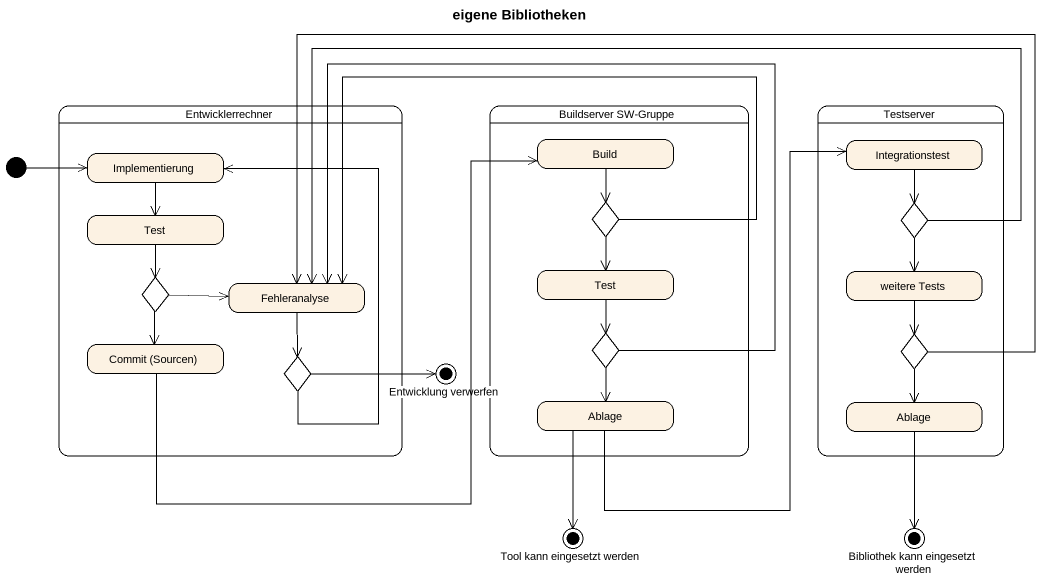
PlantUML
@startuml
title eigene Bibliotheken
hide empty description
state Entwicklerrechner {
  state Implementierung
  state Test
  state choice3 <<choice>>
  state Fehleranalyse
  state "Commit (Sourcen)" as Commit_Sourcen
  state choice4 <<choice>>
}
state "Buildserver SW-Gruppe" as Buildserver_SW_Gruppe {
  state Build
  state choice1 <<choice>>
  state "Test" as Test_2
  state choice5 <<choice>>
  state Ablage
}
state Testserver {
  state Integrationstest
  state choice2 <<choice>>
  state "weitere Tests" as weitere_Tests
  state choice6 <<choice>>
  state "Ablage" as Ablage_2
}
state initial1 <<start>>
state "Entwicklung verwerfen" as Entwicklung_verwerfen <<end>>
state "Tool kann eingesetzt werden" as Tool_kann_eingesetzt_werden <<end>>
state "Bibliothek kann eingesetzt werden" as Bibliothek_kann_eingesetzt <<end>>
Build --> choice1
Integrationstest --> choice2
initial1 -right-> Implementierung
Implementierung --> Test
Test --> choice3
choice1 -left-> Fehleranalyse
choice1 --> Test_2
choice2 -left-> Fehleranalyse
choice2 --> weitere_Tests
choice3 -right-> Fehleranalyse
choice3 --> Commit_Sourcen
Fehleranalyse --> choice4
Test_2 --> choice5
weitere_Tests --> choice6
Commit_Sourcen -right-> Build
choice4 -up-> Implementierung
choice4 -right-> Entwicklung_verwerfen
choice5 -left-> Fehleranalyse
choice5 --> Ablage
choice6 -left-> Fehleranalyse
choice6 --> Ablage_2
Ablage -up-> Integrationstest
Ablage --> Tool_kann_eingesetzt_werden
Ablage_2 --> Bibliothek_kann_eingesetzt
@enduml
